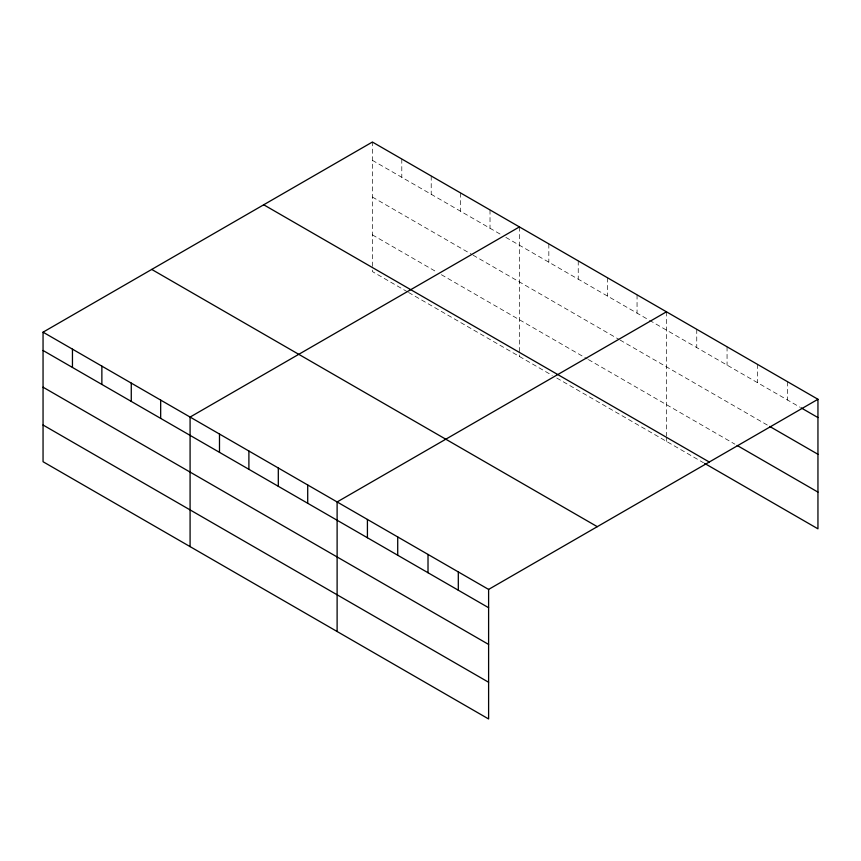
<?xml version="1.0" encoding="UTF-8"?>
<svg xmlns="http://www.w3.org/2000/svg" width="861" height="861" viewBox="0 0 861 861"><rect width="100%" height="100%" fill="white"/><g stroke="black" fill="none" stroke-linecap="round" stroke-linejoin="round"><path stroke-width="0.65" stroke-dasharray="4.3 3.23" d="M372.393 266.34L372.393 142.033M372.393 160.329L501.328 234.773M505.859 237.388L648.365 319.668M649.495 320.314L799.998 407.21M372.393 197.051L471.925 254.512M473.055 255.157L618.962 339.395M620.092 340.052L768.572 425.775M372.393 234.87L436.861 272.087M441.381 274.702L587.288 358.94M588.418 359.597L734.907 444.168M407.457 291.825L372.393 271.581L372.393 267.653M408.588 292.482L552.224 375.407M556.755 378.022L703.491 462.744M787.654 381.778L787.654 400.085M757.357 364.289L757.357 382.585M727.061 346.8L727.061 365.096M696.753 329.3L696.753 347.607M666.457 311.811L666.457 436.118M666.457 437.431L666.457 441.359M637.054 294.839L637.054 313.135M607.651 277.855L607.651 296.152M578.237 260.883L578.237 279.179M548.834 243.9L548.834 262.196M519.431 226.927L519.431 356.476M490.017 209.944L490.017 228.24M460.613 192.972L460.613 211.268M431.21 175.988L431.21 194.285M401.796 159.016L401.796 177.312"/><path stroke-width="1.29" d="M43.05 332.174L488.607 589.419L488.607 718.967L43.05 461.722L43.05 332.174L372.393 142.033L817.95 399.278L817.95 528.826L704.61 463.39M519.431 226.927L190.087 417.068L190.087 546.617M666.457 311.811L337.114 501.952L337.114 631.5M488.607 589.419L817.95 399.278M801.117 407.856L817.95 417.574M769.702 426.432L817.95 454.285M737.156 445.46L817.95 492.105M263.714 204.778L709.27 462.023M151.73 269.428L597.286 526.674M43.05 350.481L488.607 607.715M43.05 387.192L488.607 644.426M43.05 425.011L488.607 682.256M458.31 571.93L458.31 590.226M428.014 554.43L428.014 572.737M397.717 536.941L397.717 555.237M367.421 519.452L367.421 537.748M307.711 484.98L307.711 503.276M278.307 467.997L278.307 486.304M248.894 451.024L248.894 469.32M219.49 434.041L219.49 452.348M160.673 400.085L160.673 418.392M131.27 383.113L131.27 401.409M101.867 366.129L101.867 384.436M72.453 349.157L72.453 367.453"/></g></svg>
